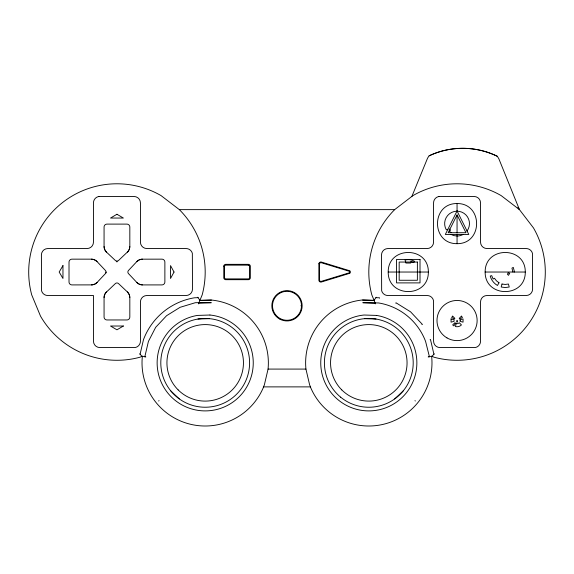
<?xml version="1.0" encoding="UTF-8"?>
<svg xmlns="http://www.w3.org/2000/svg" width="574" height="574" viewBox="0 0 574 574"><rect width="100%" height="100%" fill="white"/><g stroke="black" fill="none" stroke-linecap="round" stroke-linejoin="round"><path stroke-width="0.86" d="M104.066 297.519L104.504 294.964L105.774 292.704L115.36 283.585A2.318 2.318 0 0 1 118.531 283.585L127.78 292.31L129.387 294.964L129.824 297.519L129.824 317.049A2.913 2.913 0 0 1 126.911 319.962L106.979 319.962A2.913 2.913 0 0 1 104.066 317.049L104.066 297.519A7.656 7.656 0 0 1 106.477 291.936M129.824 246.555L129.387 249.109L128.124 251.369L118.531 260.488A2.318 2.318 0 0 1 115.36 260.488L106.111 251.764L104.504 249.109L104.066 246.555L104.066 227.017A2.913 2.913 0 0 1 106.979 224.104L126.911 224.104A2.913 2.913 0 0 1 129.824 227.017L129.824 246.555A7.656 7.656 0 0 1 127.414 252.129M211.426 300.094L199.924 300.338L197.779 297.232M428.355 272.033C428.62 298.093 387.938 298.093 388.203 272.033C387.938 245.973 428.62 245.973 428.355 272.033L388.225 272.033M485.145 272.033C484.879 245.973 525.554 245.973 525.289 272.033C525.554 298.093 484.879 298.093 485.145 272.033L525.267 272.033M379.428 298.2L379.493 297.784L375.927 297.669M140.085 354.201L143.507 339.564A65.931 65.931 0 0 1 194.507 297.784L198.073 297.669M145.193 356.806L144.806 356.841L148.415 341.415L155.69 327.309L166.575 315.707L180.085 307.312L195.318 302.706L211.189 302.455L211.153 302.828L198.726 303.223M199.924 300.467L211.433 300.037A63.183 63.183 0 0 1 268.065 369.082L264.305 385.14L263.373 386.883L310.627 386.883L309.695 385.14L305.935 369.082A63.183 63.183 0 0 1 362.567 299.972L374.076 300.338L376.221 297.232M411.881 196.416L427.472 158.388A18.978 18.978 0 0 1 429.122 155.827C450.411 145.674 476.212 145.861 497.349 156.315L498.799 158.654L519.456 209.632L533.476 227.914A88.245 88.245 0 0 1 434.217 357.272L431.583 356.181L428.182 356.942M198.461 303.868L202.184 294.871A88.245 88.245 0 0 0 179.346 209.632L161.072 195.612A88.245 88.245 0 0 0 31.706 294.871L40.524 316.159A88.245 88.245 0 0 0 139.783 357.272L142.417 356.181L145.818 356.942M395.795 303.151L395.967 302.763L410.589 311.84L422.371 324.396L422.019 324.64M457.055 214.906L448.151 232.714L465.959 232.714L457.055 214.906L457.055 232.915M97.042 282.501L105.401 273.619A2.318 2.318 0 0 0 105.401 270.447L96.669 261.199L94.014 259.599L91.467 259.154L71.929 259.154A2.913 2.913 0 0 0 69.016 262.067L69.016 281.999A2.913 2.913 0 0 0 71.929 284.912L91.983 284.891L94.975 284.058L97.042 282.501A7.656 7.656 0 0 1 91.467 284.912M136.849 261.565L128.497 270.447A2.318 2.318 0 0 0 128.497 273.619L137.222 282.867L139.877 284.474L142.431 284.912L161.961 284.912A2.913 2.913 0 0 0 164.874 281.999L164.874 262.067A2.913 2.913 0 0 0 161.961 259.154L141.907 259.175L139.389 259.785L136.849 261.565A7.656 7.656 0 0 1 142.431 259.154M394.697 398.908L403.149 390.98M434.296 353.878L431.677 356.598A63.183 63.183 0 0 1 310.326 386.754M158.646 400.982L159.041 400.659M430.098 339.715L430.493 339.564L433.915 354.201M457.055 243.677C483.114 243.943 483.114 203.268 457.055 203.533C430.995 203.268 430.995 243.943 457.055 243.677L457.055 234.465M197.994 319.029L209.582 318.663M179.346 209.632L394.654 209.632L412.928 195.612A88.245 88.245 0 0 1 501.174 195.612L519.456 209.632L517.87 207.558M300.855 305.798L301.493 305.798A14.493 14.493 0 0 0 279.753 293.242A14.493 14.493 0 0 0 279.753 318.348A14.493 14.493 0 0 0 301.493 305.798M268.065 369.082L305.935 369.082M374.076 300.467L362.574 300.094M375.274 303.223L362.833 302.706L378.646 302.957A60.686 60.686 0 0 1 425.585 341.415L429.445 356.82L428.807 356.806M364.418 318.663L376.006 319.029M450.848 234.357L453.84 235.598L457.055 236.022A12.413 12.413 0 0 0 463.261 234.357M451.056 232.578L449.37 231.286L450.468 230.188L449.485 228.904M414.959 400.659L415.354 400.982M139.704 353.878L142.323 356.598A63.183 63.183 0 0 0 263.674 386.754M170.851 390.98L179.303 398.908A44.399 44.399 0 0 0 249.374 367.231A44.399 44.399 0 0 0 186.902 322.387A44.399 44.399 0 0 0 179.303 398.908M394.682 209.661L394.654 209.632A88.245 88.245 0 0 0 371.816 294.871L375.539 303.868M447.878 229.342L446.299 229.808A12.413 12.413 0 0 1 449.499 213.758A12.413 12.413 0 0 1 465.83 214.827A12.413 12.413 0 0 1 466.906 231.164M514.526 272.033L513.278 267.376L511.936 268.151L512.977 272.033M457.055 203.555L457.055 211.189M116.945 261.12L116.945 261.981M106.025 272.033L106.025 272.901M429.122 155.827A78.667 78.667 0 0 1 497.349 156.315M106.477 252.129A7.656 7.656 0 0 1 104.066 246.555M91.467 259.154A7.656 7.656 0 0 1 97.042 261.565M127.414 291.936A7.656 7.656 0 0 1 129.824 297.519M142.431 284.912A7.656 7.656 0 0 1 136.849 282.501M223.774 266.121L223.774 277.902A2.066 2.066 0 0 0 225.553 279.682L248.564 279.682A2.066 2.066 0 0 0 250.343 277.902L250.343 266.121A2.066 2.066 0 0 0 248.564 264.341L225.553 264.341A2.066 2.066 0 0 0 223.774 266.121M318.871 263.739L318.871 280.356A2.052 2.052 0 0 0 321.182 282.071L349.853 273.26A1.736 1.736 0 0 0 349.853 270.806L321.167 262.002A2.066 2.066 0 0 0 318.871 263.739M451.056 318.936L451.056 322.15L454.056 321.347L454.056 319.74L451.056 318.936M460.161 320.543L460.054 321.347L463.053 322.15L463.053 318.936L460.054 319.74L460.161 320.543M411.092 261.543L410.69 263.043L405.868 263.043L405.065 260.044A12.413 12.413 0 0 1 414.485 261.285L413.711 262.627L411.092 261.543M456.251 323.542L455.447 326.534A6.206 6.206 0 0 0 461.446 324.927L459.25 322.739A3.107 3.107 0 0 1 456.251 323.542M457.055 320.543L456.653 322.043L457.456 322.043L457.055 320.543M501.999 284.03L501.202 287.022L505.213 287.552L509.231 287.022L508.428 284.03L505.213 284.446L501.999 284.03M508.212 272.837L507.409 274.228L508.507 275.326L509.712 273.238L508.212 272.837M457.055 210.988L445.316 234.465L468.793 234.465L457.055 210.988M174.037 272.033L170.514 278.476L170.514 265.597L174.037 272.033M455.505 323.227L453.948 325.917L452.664 324.927L454.859 322.739L455.505 323.227M499.007 282.788L497.457 285.472A15.52 15.52 0 0 1 490.225 276.051L491.724 275.649L493.123 279.014L494.465 278.239L496.438 280.815L499.007 282.788M62.961 265.597L59.172 272.033L62.961 278.476L62.961 265.597M452.664 316.152L451.673 317.436L454.364 318.986L454.859 318.348L452.664 316.152M461.446 316.152L459.25 318.348L459.745 318.986L462.429 317.436L461.446 316.152M349.372 272.779L321.297 281.346A1.37 1.37 0 0 1 319.531 280.04L319.531 264.054A1.385 1.385 0 0 1 321.297 262.72L349.372 271.294A1.048 1.048 0 0 1 349.372 272.779M116.945 214.26L110.509 218.048L123.381 218.048L116.945 214.26M123.381 326.018L116.945 329.806L110.509 326.018L123.381 326.018M98.965 196.487L98.226 196.638A6.422 6.422 0 0 0 93.462 202.837L93.462 242.128A6.422 6.422 0 0 1 87.04 248.549L47.821 248.549A6.422 6.422 0 0 0 41.4 254.978L41.55 290.753A6.422 6.422 0 0 0 47.75 295.517L93.462 295.517L93.462 341.157A6.422 6.422 0 0 0 99.89 347.579L135.665 347.435A6.422 6.422 0 0 0 140.429 341.229L140.429 301.938A6.422 6.422 0 0 1 146.851 295.517L186.069 295.517A6.422 6.422 0 0 0 192.491 289.095L192.347 253.313A6.422 6.422 0 0 0 186.141 248.549L146.851 248.549A6.422 6.422 0 0 1 140.429 242.128L140.429 202.909A6.422 6.422 0 0 0 134.007 196.487L98.965 196.487M439.074 196.487L438.335 196.638A6.422 6.422 0 0 0 433.571 202.837L433.571 242.128A6.422 6.422 0 0 1 427.149 248.549L387.931 248.549A6.422 6.422 0 0 0 381.509 254.978L381.653 290.753A6.422 6.422 0 0 0 387.859 295.517L427.221 295.524A6.422 6.422 0 0 1 433.427 300.281L433.571 341.157A6.422 6.422 0 0 0 439.993 347.579L475.774 347.435A6.422 6.422 0 0 0 480.538 341.229L480.538 301.938A6.422 6.422 0 0 1 486.96 295.517L526.179 295.517A6.422 6.422 0 0 0 532.6 289.095L532.45 253.313A6.422 6.422 0 0 0 526.25 248.549L486.96 248.549A6.422 6.422 0 0 1 480.538 242.128L480.538 202.909A6.422 6.422 0 0 0 474.11 196.487L439.074 196.487M209.941 315.018L197.406 315.42A48.051 48.051 0 0 0 165.506 389.94A48.051 48.051 0 0 0 246.526 387.357A48.051 48.051 0 0 0 209.941 315.018M420.017 259.419L396.541 259.419L396.541 282.896L420.017 282.896L420.017 259.419M417.384 262.053L399.174 262.053L399.174 280.263L417.384 280.263L417.384 262.053M248.291 265.131L225.826 265.131A1.263 1.263 0 0 0 224.563 266.393L224.563 277.629A1.263 1.263 0 0 0 225.826 278.899L248.291 278.899A1.263 1.263 0 0 0 249.561 277.629L249.561 266.393A1.263 1.263 0 0 0 248.291 265.131M376.594 315.42L364.06 315.018A48.051 48.051 0 0 0 327.474 387.357A48.051 48.051 0 0 0 408.494 389.94A48.051 48.051 0 0 0 376.594 315.42M178.141 389.889A38.25 38.25 0 0 0 242.142 372.741A38.25 38.25 0 0 0 195.289 325.889A38.25 38.25 0 0 0 178.141 389.889M341.76 389.889A38.25 38.25 0 0 0 405.753 372.741A38.25 38.25 0 0 0 358.908 325.889A38.25 38.25 0 0 0 341.76 389.889M340.669 397.186A44.399 44.399 0 0 0 412.62 370.036A44.399 44.399 0 0 0 353.132 321.304A44.399 44.399 0 0 0 340.669 397.186M279.423 318.914A15.146 15.146 0 0 0 302.146 305.798A15.146 15.146 0 0 0 279.423 292.675A15.146 15.146 0 0 0 279.423 318.914M447.017 337.921A20.076 20.076 0 0 0 477.13 320.543A20.076 20.076 0 0 0 447.017 303.158A20.076 20.076 0 0 0 447.017 337.921"/></g></svg>
